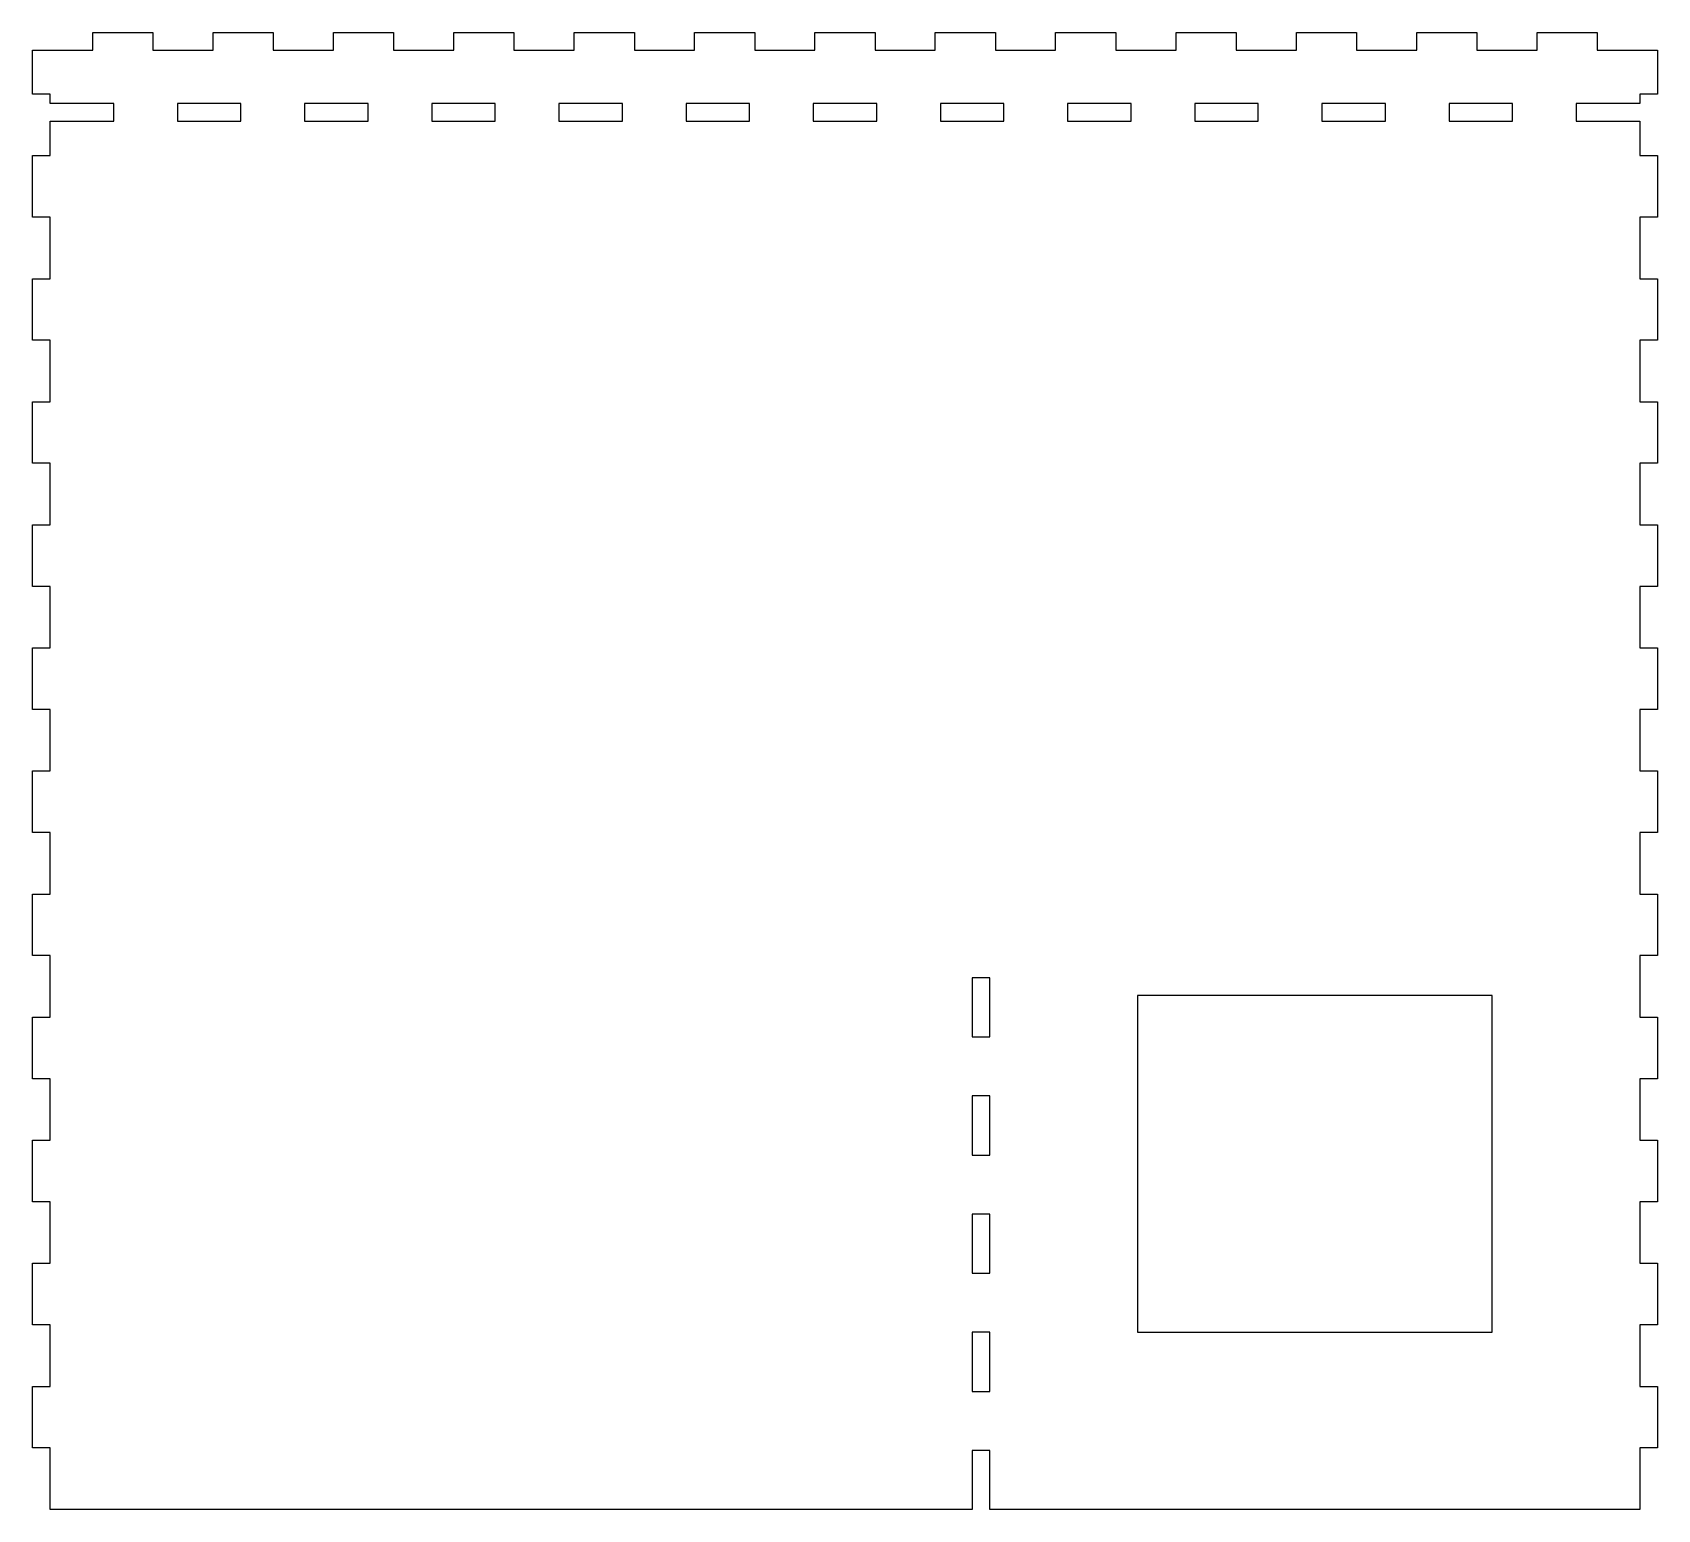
# Model space of a CAD drawing. Header units: millimetres. Extents: x -275 to 0, y -250 to 0.
import ezdxf

# ---------------------------------------------------------------- set-up
doc = ezdxf.new("R2010")
doc.units = ezdxf.units.MM
doc.layers.get('0').update_dxf_attribs({"linetype": 'CONTINUOUS'})

msp = doc.modelspace()

# ---------------------------------------------------------------- linework, layer by layer
for points in [[(-113, -250), (-113, -240), (-116, -240), (-116, -250), (-272, -250), (-272, -239.58), (-275, -239.58), (-275, -229.17), (-272, -229.17), (-272, -218.75), (-275, -218.75), (-275, -208.33), (-272, -208.33), (-272, -197.92), (-275, -197.92), (-275, -187.5), (-272, -187.5), (-272, -177.08), (-275, -177.08), (-275, -166.67), (-272, -166.67), (-272, -156.25), (-275, -156.25), (-275, -145.83), (-272, -145.83), (-272, -135.42), (-275, -135.42), (-275, -125), (-272, -125), (-272, -114.58), (-275, -114.58), (-275, -104.17), (-272, -104.17), (-272, -93.75), (-275, -93.75), (-275, -83.33), (-272, -83.33), (-272, -72.92), (-275, -72.92), (-275, -62.5), (-272, -62.5), (-272, -52.08), (-275, -52.08), (-275, -41.67), (-272, -41.67), (-272, -31.25), (-275, -31.25), (-275, -20.83), (-272, -20.83), (-272, -15), (-261.24, -15), (-261.24, -12), (-272, -12), (-272, -10.42), (-275, -10.42), (-275, -3), (-264.81, -3), (-264.81, 0), (-254.63, 0), (-254.63, -3), (-244.44, -3), (-244.44, 0), (-234.26, 0), (-234.26, -3), (-224.07, -3), (-224.07, 0), (-213.89, 0), (-213.89, -3), (-203.7, -3), (-203.7, 0), (-193.52, 0), (-193.52, -3), (-183.33, -3), (-183.33, 0), (-173.15, 0), (-173.15, -3), (-162.96, -3), (-162.96, 0), (-152.78, 0), (-152.78, -3), (-142.59, -3), (-142.59, 0), (-132.41, 0), (-132.41, -3), (-122.22, -3), (-122.22, 0), (-112.04, 0), (-112.04, -3), (-101.85, -3), (-101.85, 0), (-91.67, 0), (-91.67, -3), (-81.48, -3), (-81.48, 0), (-71.3, 0), (-71.3, -3), (-61.11, -3), (-61.11, 0), (-50.93, 0), (-50.93, -3), (-40.74, -3), (-40.74, 0), (-30.56, 0), (-30.56, -3), (-20.37, -3), (-20.37, 0), (-10.19, 0), (-10.19, -3), (0, -3), (0, -10.42), (-3, -10.42), (-3, -12), (-13.76, -12), (-13.76, -15), (-3, -15), (-3, -20.83), (0, -20.83), (0, -31.25), (-3, -31.25), (-3, -41.67), (0, -41.67), (0, -52.08), (-3, -52.08), (-3, -62.5), (0, -62.5), (0, -72.92), (-3, -72.92), (-3, -83.33), (0, -83.33), (0, -93.75), (-3, -93.75), (-3, -104.17), (0, -104.17), (0, -114.58), (-3, -114.58), (-3, -125), (0, -125), (0, -135.42), (-3, -135.42), (-3, -145.83), (0, -145.83), (0, -156.25), (-3, -156.25), (-3, -166.67), (0, -166.67), (0, -177.08), (-3, -177.08), (-3, -187.5), (0, -187.5), (0, -197.92), (-3, -197.92), (-3, -208.33), (0, -208.33), (0, -218.75), (-3, -218.75), (-3, -229.17), (0, -229.17), (0, -239.58), (-3, -239.58), (-3, -250)], [(-250.48, -12), (-250.48, -15), (-239.72, -15), (-239.72, -12)], [(-228.96, -12), (-228.96, -15), (-218.2, -15), (-218.2, -12)], [(-207.44, -12), (-207.44, -15), (-196.68, -15), (-196.68, -12)], [(-185.92, -12), (-185.92, -15), (-175.16, -15), (-175.16, -12)], [(-164.4, -12), (-164.4, -15), (-153.64, -15), (-153.64, -12)], [(-142.88, -12), (-142.88, -15), (-132.12, -15), (-132.12, -12)], [(-121.36, -12), (-121.36, -15), (-110.6, -15), (-110.6, -12)], [(-99.84, -12), (-99.84, -15), (-89.08, -15), (-89.08, -12)], [(-78.32, -12), (-78.32, -15), (-67.56, -15), (-67.56, -12)], [(-56.8, -12), (-56.8, -15), (-46.04, -15), (-46.04, -12)], [(-24.52, -15), (-24.52, -12), (-35.28, -12), (-35.28, -15)], [(-116, -170), (-113, -170), (-113, -160), (-116, -160)], [(-88, -163), (-88, -220), (-28, -220), (-28, -163)], [(-116, -190), (-113, -190), (-113, -180), (-116, -180)], [(-116, -210), (-113, -210), (-113, -200), (-116, -200)], [(-116, -230), (-113, -230), (-113, -220), (-116, -220)]]:
    msp.add_lwpolyline(points, close=True)

doc.saveas('drawing.dxf')
